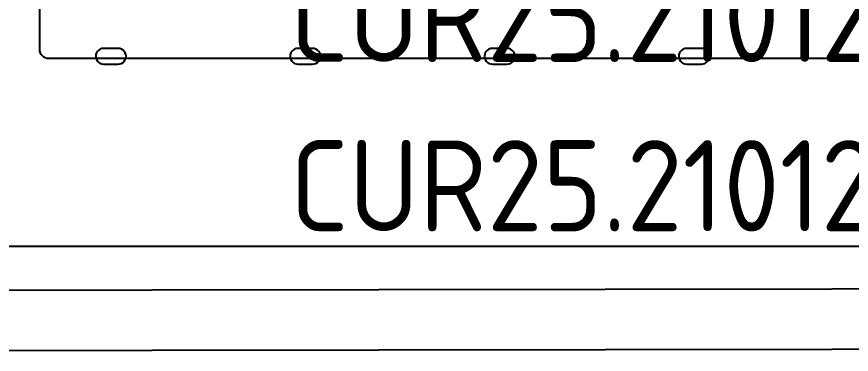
# Model space of a CAD drawing. Header units: millimetres. Extents: x 151130 to 215929, y 2134 to 34533.
# Drawn here: x 154037.4 to 154312.1, y 32322.3 to 32433.3 of the extents above; entities that cross this region are included whole.
import ezdxf

# ---------------------------------------------------------------- set-up
doc = ezdxf.new("R2010")
doc.units = ezdxf.units.MM
for name, color, linetype in [('MUEBLES', 8, 'Continuous'), ('OH CUBIERTA', 3, 'Continuous'), ('OH!-Furniture', 7, 'Continuous'), ('OH!_LAM- A', 4, 'Continuous'), ('OH-_LAM-B', 6, 'Continuous')]:
    doc.layers.add(name, color=color, linetype=linetype)
doc.styles.get("Standard").update_dxf_attribs({"font": 'isocp2.shx'})

# ---------------------------------------------------------------- blocks, each defined once
blk = doc.blocks.new('CUR25.210120')
at = {"layer": 'OH!_LAM- A', "insert": (922.28, 565.11), "char_height": 50, "width": 489.7613, "attachment_point": 1}
blk.add_mtext('{\\H0.6x;CUR25.210120.A}', dxfattribs=at)
at = {"layer": 'OH-_LAM-B', "insert": (922.28, 509.4), "char_height": 50, "width": 489.7613, "attachment_point": 1}
blk.add_mtext('{\\H0.6x;CUR25.210120.B}', dxfattribs=at)
blk = doc.blocks.new('1000 DOBLE')
at = {"layer": 'OH!-Furniture', "color": 2}
blk.add_lwpolyline([(2093.89, 613.22), (1093.89, 613.22), (1093.89, 368.2), (2093.89, 368.2)], close=True, dxfattribs=at)
at = {"layer": 'OH!-Furniture', "color": 2, "flags": 128}
for points in [[(1399.06, 428.13), (1399.63, 428.18), (1400.19, 428.37), (1400.66, 428.69), (1401.08, 429.12), (1401.41, 429.59), (1401.6, 430.15), (1401.64, 430.71), (1401.6, 431.28), (1401.41, 431.84), (1401.08, 432.31), (1400.66, 432.73), (1400.19, 433.06), (1399.63, 433.25), (1399.06, 433.3), (1394.27, 433.3), (1393.71, 433.25), (1393.14, 433.06), (1392.67, 432.73), (1392.25, 432.31), (1391.92, 431.84), (1391.74, 431.28), (1391.69, 430.71), (1391.74, 430.15), (1391.92, 429.59), (1392.25, 429.12), (1392.67, 428.69), (1393.14, 428.37), (1393.71, 428.18), (1394.27, 428.13)], [(1399.06, 433.3), (1394.27, 433.3), (1393.71, 433.25), (1393.14, 433.06), (1392.67, 432.73), (1392.25, 432.31), (1391.92, 431.84), (1391.74, 431.28), (1391.69, 430.71), (1391.74, 430.15), (1391.92, 429.59), (1392.25, 429.12), (1392.67, 428.69), (1393.14, 428.37), (1393.71, 428.18), (1394.27, 428.13), (1399.06, 428.13), (1399.63, 428.18), (1400.19, 428.37), (1400.66, 428.69), (1401.08, 429.12), (1401.41, 429.59), (1401.6, 430.15), (1401.64, 430.71), (1401.6, 431.28), (1401.41, 431.84), (1401.08, 432.31), (1400.66, 432.73), (1400.19, 433.06), (1399.63, 433.25)], [(1463.03, 428.13), (1463.59, 428.18), (1464.15, 428.37), (1464.62, 428.69), (1465.05, 429.12), (1465.37, 429.59), (1465.56, 430.15), (1465.61, 430.71), (1465.56, 431.28), (1465.37, 431.84), (1465.05, 432.31), (1464.62, 432.73), (1464.15, 433.06), (1463.59, 433.25), (1463.03, 433.3), (1458.24, 433.3), (1457.67, 433.25), (1457.11, 433.06), (1456.64, 432.73), (1456.22, 432.31), (1455.89, 431.84), (1455.7, 431.28), (1455.65, 430.71), (1455.7, 430.15), (1455.89, 429.59), (1456.22, 429.12), (1456.64, 428.69), (1457.11, 428.37), (1457.67, 428.18), (1458.24, 428.13)], [(1463.03, 433.3), (1458.24, 433.3), (1457.67, 433.25), (1457.11, 433.06), (1456.64, 432.73), (1456.22, 432.31), (1455.89, 431.84), (1455.7, 431.28), (1455.65, 430.71), (1455.7, 430.15), (1455.89, 429.59), (1456.22, 429.12), (1456.64, 428.69), (1457.11, 428.37), (1457.67, 428.18), (1458.24, 428.13), (1463.03, 428.13), (1463.59, 428.18), (1464.15, 428.37), (1464.62, 428.69), (1465.05, 429.12), (1465.37, 429.59), (1465.56, 430.15), (1465.61, 430.71), (1465.56, 431.28), (1465.37, 431.84), (1465.05, 432.31), (1464.62, 432.73), (1464.15, 433.06), (1463.59, 433.25)], [(1526.99, 428.13), (1527.55, 428.18), (1528.12, 428.37), (1528.59, 428.69), (1529.01, 429.12), (1529.34, 429.59), (1529.53, 430.15), (1529.57, 430.71), (1529.53, 431.28), (1529.34, 431.84), (1529.01, 432.31), (1528.59, 432.73), (1528.12, 433.06), (1527.55, 433.25), (1526.99, 433.3), (1522.2, 433.3), (1521.64, 433.25), (1521.07, 433.06), (1520.6, 432.73), (1520.18, 432.31), (1519.85, 431.84), (1519.66, 431.28), (1519.62, 430.71), (1519.66, 430.15), (1519.85, 429.59), (1520.18, 429.12), (1520.6, 428.69), (1521.07, 428.37), (1521.64, 428.18), (1522.2, 428.13)], [(1526.99, 433.3), (1522.2, 433.3), (1521.64, 433.25), (1521.07, 433.06), (1520.6, 432.73), (1520.18, 432.31), (1519.85, 431.84), (1519.66, 431.28), (1519.62, 430.71), (1519.66, 430.15), (1519.85, 429.59), (1520.18, 429.12), (1520.6, 428.69), (1521.07, 428.37), (1521.64, 428.18), (1522.2, 428.13), (1526.99, 428.13), (1527.55, 428.18), (1528.12, 428.37), (1528.59, 428.69), (1529.01, 429.12), (1529.34, 429.59), (1529.53, 430.15), (1529.57, 430.71), (1529.53, 431.28), (1529.34, 431.84), (1529.01, 432.31), (1528.59, 432.73), (1528.12, 433.06), (1527.55, 433.25)], [(1590.96, 428.13), (1591.52, 428.18), (1592.08, 428.37), (1592.55, 428.69), (1592.98, 429.12), (1593.3, 429.59), (1593.49, 430.15), (1593.54, 430.71), (1593.49, 431.28), (1593.3, 431.84), (1592.98, 432.31), (1592.55, 432.73), (1592.08, 433.06), (1591.52, 433.25), (1590.96, 433.3), (1586.12, 433.3), (1585.56, 433.25), (1584.99, 433.06), (1584.52, 432.73), (1584.1, 432.31), (1583.77, 431.84), (1583.58, 431.28), (1583.54, 430.71), (1583.58, 430.15), (1583.77, 429.59), (1584.1, 429.12), (1584.52, 428.69), (1584.99, 428.37), (1585.56, 428.18), (1586.12, 428.13)], [(1590.96, 433.3), (1586.12, 433.3), (1585.56, 433.25), (1584.99, 433.06), (1584.52, 432.73), (1584.1, 432.31), (1583.77, 431.84), (1583.58, 431.28), (1583.54, 430.71), (1583.58, 430.15), (1583.77, 429.59), (1584.1, 429.12), (1584.52, 428.69), (1584.99, 428.37), (1585.56, 428.18), (1586.12, 428.13), (1590.96, 428.13), (1591.52, 428.18), (1592.08, 428.37), (1592.55, 428.69), (1592.98, 429.12), (1593.3, 429.59), (1593.49, 430.15), (1593.54, 430.71), (1593.49, 431.28), (1593.3, 431.84), (1592.98, 432.31), (1592.55, 432.73), (1592.08, 433.06), (1591.52, 433.25)]]:
    blk.add_lwpolyline(points, close=True, dxfattribs=at)
blk = doc.blocks.new('3X1_P')
at = {"color": 3}
blk.add_lwpolyline([(205.17, 52.07, -0.414214), (202.17, 49.07), (68.17, 49.07, -0.414214), (65.17, 52.07), (65.17, 466.13, -0.41421), (68.17, 469.13), (202.17, 469.13, -0.414217), (205.17, 466.13)], format="xyb", close=True, dxfattribs=at)
blk = doc.blocks.new('MR12')
at = {"layer": 'MUEBLES'}
blk.add_lwpolyline([(-4143, -741.04), (-2130.5, -738.08), (-2130.5, -758.08), (-4143, -761.04)], close=True, dxfattribs=at)
at = {"layer": 'OH CUBIERTA'}
blk.add_blockref('CUR25.210120', (-4200, -1200), dxfattribs=at)
at = {"layer": 'OH!-Furniture'}
blk.add_blockref('1000 DOBLE', (-4733.27, -1093.71), dxfattribs=at)
at = {"layer": 'OH!-Furniture', "rotation": 90}
blk.add_blockref('3X1_P', (-2890.9, -728.93), dxfattribs=at)

msp = doc.modelspace()

# ---------------------------------------------------------------- block references
at = {"color": 5}
msp.add_blockref('MR12', (157405.04, 33083.3), dxfattribs=at)

doc.saveas('drawing.dxf')
